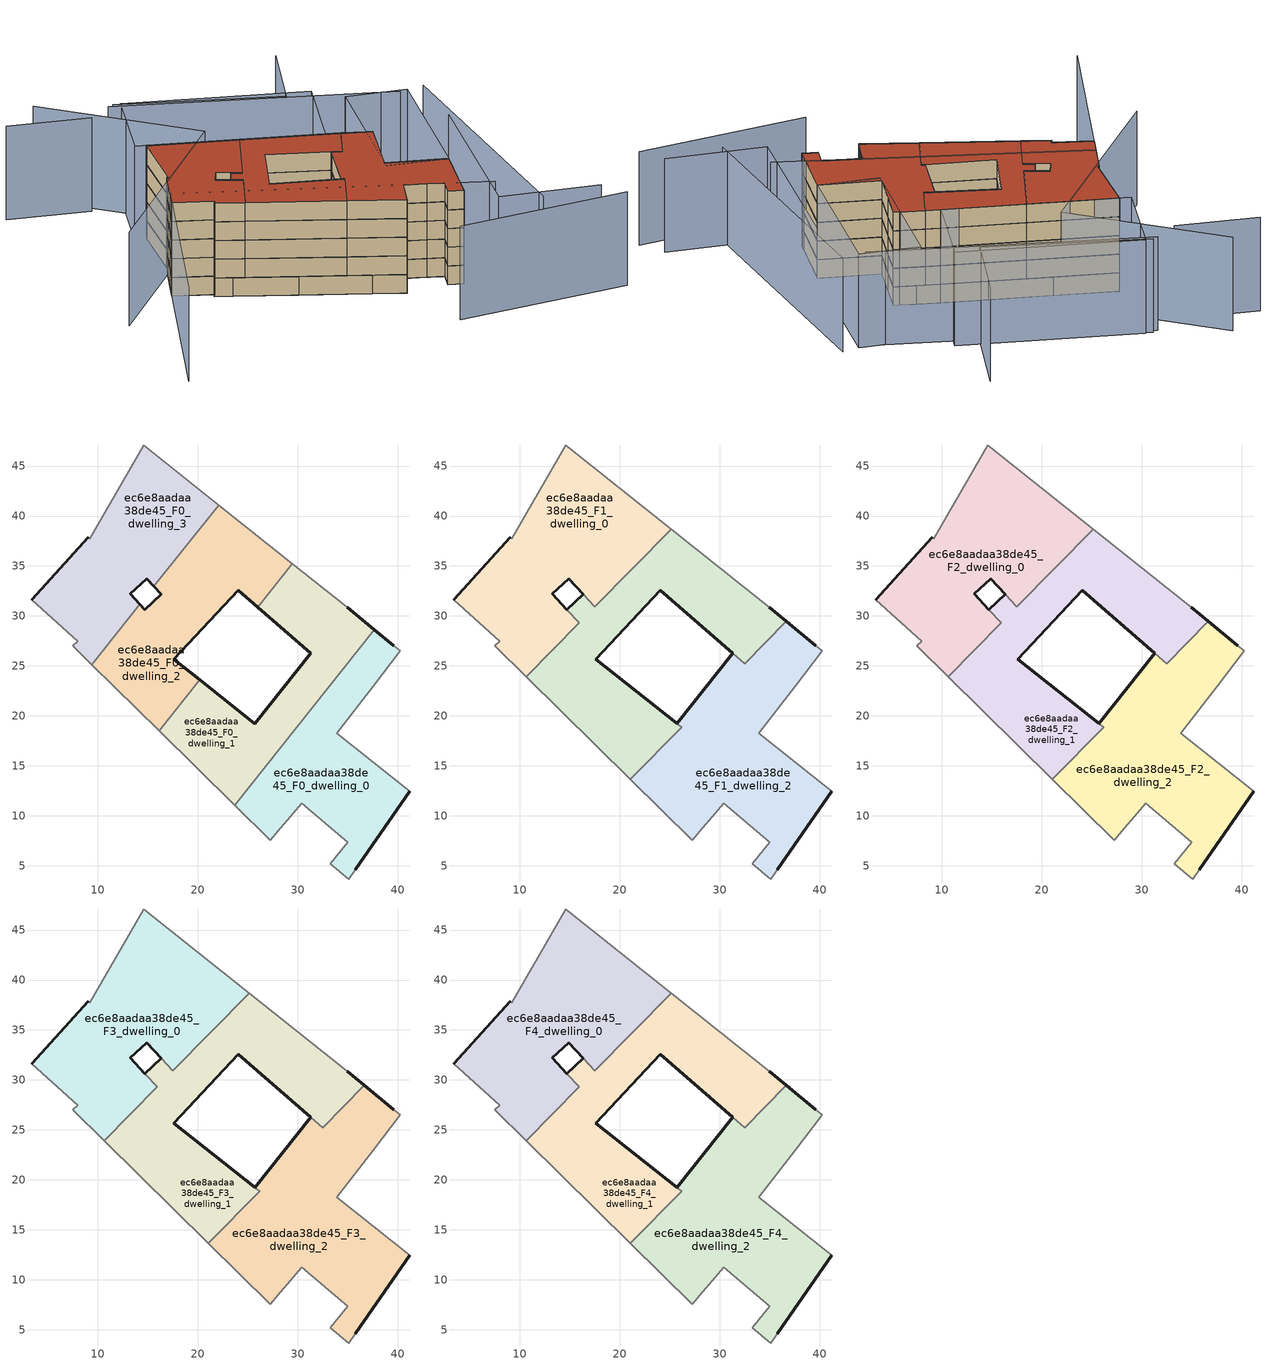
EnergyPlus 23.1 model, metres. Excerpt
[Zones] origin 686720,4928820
ec6e8aadaa38de45_F0_dwelling_0
 floor ground (EU_floor_Construction): 35.75,4.62 41.2,12.44 33.9,18.26 37.56,22.95 40.23,26.51 39.58,27.02 37.66,28.61 23.68,11.08 27.24,7.57 28.29,8.81 29.26,9.93 30.41,11.25 33.02,9 34.98,7.34 33.23,5.19 35.1,3.68 z0
 wall outside (EU_wall_Construction): 41.2,12.44 35.75,4.62 / 37.66,28.61 39.58,27.02 z0:3
 wall adiabatic (EU_wall_Construction): 35.75,4.62 35.1,3.68 33.23,5.19 34.98,7.34 33.02,9 30.41,11.25 29.26,9.93 28.29,8.81 27.24,7.57 23.68,11.08 / 39.58,27.02 40.23,26.51 37.56,22.95 33.9,18.26 41.2,12.44 z0:3
 wall to ec6e8aadaa38de45_F0_dwelling_1 (EU_wall_Construction): 23.68,11.08 37.66,28.61 z0:3
ec6e8aadaa38de45_F0_dwelling_1
 floor ground (EU_floor_Construction): 23.68,11.08 37.66,28.61 34.95,30.86 29.46,35.24 25.99,30.88 31.29,26.27 25.71,19.24 20.19,23.61 16.12,18.51 z0
 wall outside (EU_wall_Construction): 20.19,23.61 25.71,19.24 31.29,26.27 25.99,30.88 / 34.95,30.86 37.66,28.61 z0:3
 wall adiabatic (EU_wall_Construction): 23.68,11.08 16.12,18.51 / 29.46,35.24 34.95,30.86 z0:3
 wall to ec6e8aadaa38de45_F0_dwelling_2 (EU_wall_Construction): 16.12,18.51 20.19,23.61 / 25.99,30.88 29.46,35.24 z0:3
 ceiling adiabatic (EU_roof_Construction): 36.64,29.46 32.47,25.24 25.99,30.88 32.48,25.24 z3
ec6e8aadaa38de45_F0_dwelling_2
 floor ground (EU_floor_Construction): 20.19,23.61 17.59,25.67 24.03,32.59 25.99,30.88 29.46,35.24 22.11,41.1 15.61,32.95 16.34,32.16 14.69,30.64 14.19,31.17 9.38,25.14 16.12,18.51 z0
 wall outside (EU_wall_Construction): 14.19,31.17 14.69,30.64 16.34,32.16 15.61,32.95 / 25.99,30.88 24.03,32.59 17.59,25.67 20.19,23.61 z0:3
 wall adiabatic (EU_wall_Construction): 16.12,18.51 9.38,25.14 / 22.11,41.1 29.46,35.24 z0:3
 wall to ec6e8aadaa38de45_F0_dwelling_3 (EU_wall_Construction): 9.38,25.14 14.19,31.17 / 15.61,32.95 22.11,41.1 z0:3
ec6e8aadaa38de45_F0_dwelling_3
 floor ground (EU_floor_Construction): 14.19,31.17 13.21,32.23 14.87,33.75 15.61,32.95 22.11,41.1 14.57,47.11 9.19,37.74 9.01,37.88 3.38,31.61 7.97,27.48 7.46,27.03 9.38,25.14 z0
 wall outside (EU_wall_Construction): 15.61,32.95 14.87,33.75 13.21,32.23 14.19,31.17 / 3.38,31.61 9.01,37.88 z0:3
 wall adiabatic (EU_wall_Construction): 9.38,25.14 7.46,27.03 7.97,27.48 3.38,31.61 / 9.01,37.88 9.19,37.74 14.57,47.11 22.11,41.1 z0:3
ec6e8aadaa38de45_F1_dwelling_0
 floor to ec6e8aadaa38de45_F0_dwelling_3 (EU_floor_Construction): 14.19,31.17 13.21,32.23 14.87,33.75 15.61,32.95 22.11,41.1 14.57,47.11 9.19,37.74 9.01,37.88 3.38,31.61 7.97,27.48 7.46,27.03 9.38,25.14 z3
 floor to ec6e8aadaa38de45_F0_dwelling_2 (EU_floor_Construction): 17.5,30.91 25.15,38.67 22.11,41.1 15.61,32.95 z3; 10.62,23.92 15.93,29.31 14.19,31.17 9.38,25.14 z3
 wall outside (EU_wall_Construction): 3.38,31.61 9.01,37.88 / 16.34,32.16 14.87,33.75 13.21,32.23 14.69,30.64 z3:6
 wall to ec6e8aadaa38de45_F1_dwelling_1 (EU_wall_Construction): 25.15,38.67 17.5,30.91 16.34,32.16 / 14.69,30.64 15.93,29.31 10.62,23.92 z3:6
 wall adiabatic (EU_wall_Construction): 10.62,23.92 7.46,27.03 7.97,27.48 3.38,31.61 / 9.01,37.88 9.19,37.74 14.57,47.11 25.15,38.67 z3:6
ec6e8aadaa38de45_F1_dwelling_1
 floor to ec6e8aadaa38de45_F0_dwelling_2 (EU_floor_Construction): 20.19,23.61 17.59,25.67 24.03,32.59 25.99,30.88 29.46,35.24 25.15,38.67 17.5,30.91 16.34,32.16 14.69,30.64 15.93,29.31 10.62,23.92 16.12,18.51 z3
 floor to ec6e8aadaa38de45_F0_dwelling_1 (EU_floor_Construction): 21.06,13.65 26.19,18.85 25.74,19.21 20.19,23.61 16.12,18.51 z3; 32.48,25.24 36.64,29.46 34.95,30.86 29.46,35.24 25.99,30.88 z3
 wall outside (EU_wall_Construction): 14.69,30.64 16.34,32.16 / 34.95,30.86 36.64,29.46 / 31.29,26.27 24.03,32.59 17.59,25.67 25.71,19.24 z3:6; 32.47,25.24,6 32.48,25.24,3 32.47,25.24,3
 wall adiabatic (EU_wall_Construction): 21.06,13.65 10.62,23.92 / 25.15,38.67 34.95,30.86 z3:6
 wall to ec6e8aadaa38de45_F1_dwelling_2 (EU_wall_Construction): 25.71,19.24 26.19,18.85 21.06,13.65 / 36.64,29.46 32.48,25.24 / 32.47,25.24 31.29,26.27 z3:6
ec6e8aadaa38de45_F1_dwelling_2
 floor to ec6e8aadaa38de45_F0_dwelling_0 (EU_floor_Construction): 35.75,4.62 41.2,12.44 33.9,18.26 37.56,22.95 40.23,26.51 39.58,27.02 37.66,28.61 23.68,11.08 27.24,7.57 28.29,8.81 29.26,9.93 30.41,11.25 33.02,9 34.98,7.34 33.23,5.19 35.1,3.68 z3
 floor to ec6e8aadaa38de45_F0_dwelling_1 (EU_floor_Construction): 26.19,18.86 21.06,13.65 23.68,11.08 37.66,28.61 36.64,29.46 32.47,25.24 31.29,26.27 25.71,19.24 z3
 wall outside (EU_wall_Construction): 41.2,12.44 35.75,4.62 / 25.71,19.24 31.29,26.27 / 36.64,29.46 39.58,27.02 z3:6; 26.19,18.85,6 26.19,18.85,3 26.19,18.86,3; 32.47,25.24,6 32.48,25.24,3 32.48,25.24,6
 wall adiabatic (EU_wall_Construction): 35.75,4.62 35.1,3.68 33.23,5.19 34.98,7.34 33.02,9 30.41,11.25 29.26,9.93 28.29,8.81 27.24,7.57 21.06,13.65 / 39.58,27.02 40.23,26.51 37.56,22.95 33.9,18.26 41.2,12.44 z3:6
ec6e8aadaa38de45_F2_dwelling_0
 floor to ec6e8aadaa38de45_F1_dwelling_0 (EU_floor_Construction): 17.5,30.91 25.15,38.67 14.57,47.11 9.19,37.74 9.01,37.88 3.38,31.61 7.97,27.48 7.46,27.03 10.62,23.92 15.93,29.31 13.21,32.23 14.87,33.75 z6
 wall outside (EU_wall_Construction): 3.38,31.61 9.01,37.88 / 16.34,32.16 14.87,33.75 13.21,32.23 14.69,30.64 z6:9
 wall to ec6e8aadaa38de45_F2_dwelling_1 (EU_wall_Construction): 25.15,38.67 17.5,30.91 16.34,32.16 / 14.69,30.64 15.93,29.31 10.62,23.92 z6:9
 wall adiabatic (EU_wall_Construction): 10.62,23.92 7.46,27.03 7.97,27.48 3.38,31.61 / 9.01,37.88 9.19,37.74 14.57,47.11 25.15,38.67 z6:9
ec6e8aadaa38de45_F2_dwelling_1
 floor to ec6e8aadaa38de45_F1_dwelling_1 (EU_floor_Construction): 26.19,18.85 25.71,19.24 17.59,25.67 24.03,32.59 32.48,25.24 36.64,29.46 34.95,30.86 25.15,38.67 17.5,30.91 16.34,32.16 14.69,30.64 15.93,29.31 10.62,23.92 21.06,13.65 z6
 wall outside (EU_wall_Construction): 14.69,30.64 16.34,32.16 / 34.95,30.86 36.64,29.46 / 31.29,26.27 24.03,32.59 17.59,25.67 25.71,19.24 z6:9; 32.47,25.24,9 32.48,25.24,6 32.47,25.24,6
 wall adiabatic (EU_wall_Construction): 21.06,13.65 10.62,23.92 / 25.15,38.67 34.95,30.86 z6:9
 wall to ec6e8aadaa38de45_F2_dwelling_2 (EU_wall_Construction): 25.71,19.24 26.19,18.85 21.06,13.65 / 36.64,29.46 32.48,25.24 / 32.47,25.24 31.29,26.27 z6:9
ec6e8aadaa38de45_F2_dwelling_2
 floor to ec6e8aadaa38de45_F1_dwelling_2 (EU_floor_Construction): 35.75,4.62 41.2,12.44 33.9,18.26 37.56,22.95 40.23,26.51 39.58,27.02 36.64,29.46 32.47,25.24 31.29,26.27 25.71,19.24 26.19,18.86 21.06,13.65 27.24,7.57 28.29,8.81 29.26,9.93 30.41,11.25 33.02,9 34.98,7.34 33.23,5.19 35.1,3.68 z6
 wall outside (EU_wall_Construction): 41.2,12.44 35.75,4.62 / 25.71,19.24 31.29,26.27 / 36.64,29.46 39.58,27.02 z6:9; 26.19,18.85,9 26.19,18.85,6 26.19,18.86,6; 32.47,25.24,9 32.48,25.24,6 32.48,25.24,9
 wall adiabatic (EU_wall_Construction): 35.75,4.62 35.1,3.68 33.23,5.19 34.98,7.34 33.02,9 30.41,11.25 29.26,9.93 28.29,8.81 27.24,7.57 21.06,13.65 / 39.58,27.02 40.23,26.51 37.56,22.95 33.9,18.26 41.2,12.44 z6:9
ec6e8aadaa38de45_F3_dwelling_0
 floor to ec6e8aadaa38de45_F2_dwelling_0 (EU_floor_Construction): 17.5,30.91 25.15,38.67 14.57,47.11 9.19,37.74 9.01,37.88 3.38,31.61 7.97,27.48 7.46,27.03 10.62,23.92 15.93,29.31 13.21,32.23 14.87,33.75 z9
 wall outside (EU_wall_Construction): 3.38,31.61 9.01,37.88 / 16.34,32.16 14.87,33.75 13.21,32.23 14.69,30.64 z9:12
 wall to ec6e8aadaa38de45_F3_dwelling_1 (EU_wall_Construction): 25.15,38.67 17.5,30.91 16.34,32.16 / 14.69,30.64 15.93,29.31 10.62,23.92 z9:12
 wall adiabatic (EU_wall_Construction): 10.62,23.92 7.46,27.03 7.97,27.48 3.38,31.61 / 9.01,37.88 9.19,37.74 14.57,47.11 25.15,38.67 z9:12
ec6e8aadaa38de45_F3_dwelling_1
 floor to ec6e8aadaa38de45_F2_dwelling_1 (EU_floor_Construction): 26.19,18.85 25.71,19.24 17.59,25.67 24.03,32.59 32.48,25.24 36.64,29.46 34.95,30.86 25.15,38.67 17.5,30.91 16.34,32.16 14.69,30.64 15.93,29.31 10.62,23.92 21.06,13.65 z9
 wall outside (EU_wall_Construction): 14.69,30.64 16.34,32.16 / 34.95,30.86 36.64,29.46 / 31.29,26.27 24.03,32.59 17.59,25.67 25.71,19.24 z9:12; 32.47,25.24,12 32.48,25.24,9 32.47,25.24,9
 wall adiabatic (EU_wall_Construction): 21.06,13.65 10.62,23.92 / 25.15,38.67 34.95,30.86 z9:12
 wall to ec6e8aadaa38de45_F3_dwelling_2 (EU_wall_Construction): 25.71,19.24 26.19,18.85 21.06,13.65 / 36.64,29.46 32.48,25.24 / 32.47,25.24 31.29,26.27 z9:12
ec6e8aadaa38de45_F3_dwelling_2
 floor to ec6e8aadaa38de45_F2_dwelling_2 (EU_floor_Construction): 35.75,4.62 41.2,12.44 33.9,18.26 37.56,22.95 40.23,26.51 39.58,27.02 36.64,29.46 32.47,25.24 31.29,26.27 25.71,19.24 26.19,18.86 21.06,13.65 27.24,7.57 28.29,8.81 29.26,9.93 30.41,11.25 33.02,9 34.98,7.34 33.23,5.19 35.1,3.68 z9
 wall outside (EU_wall_Construction): 41.2,12.44 35.75,4.62 / 25.71,19.24 31.29,26.27 / 36.64,29.46 39.58,27.02 z9:12; 26.19,18.85,12 26.19,18.85,9 26.19,18.86,9; 32.47,25.24,12 32.48,25.24,9 32.48,25.24,12
 wall adiabatic (EU_wall_Construction): 35.75,4.62 35.1,3.68 33.23,5.19 34.98,7.34 33.02,9 30.41,11.25 29.26,9.93 28.29,8.81 27.24,7.57 21.06,13.65 / 39.58,27.02 40.23,26.51 37.56,22.95 33.9,18.26 41.2,12.44 z9:12
ec6e8aadaa38de45_F4_dwelling_0
 floor to ec6e8aadaa38de45_F3_dwelling_0 (EU_floor_Construction): 17.5,30.91 25.15,38.67 14.57,47.11 9.19,37.74 9.01,37.88 3.38,31.61 7.97,27.48 7.46,27.03 10.62,23.92 15.93,29.31 13.21,32.23 14.87,33.75 z12
 wall outside (EU_wall_Construction): 3.38,31.61 9.01,37.88 / 16.34,32.16 14.87,33.75 13.21,32.23 14.69,30.64 z12:15
 wall to ec6e8aadaa38de45_F4_dwelling_1 (EU_wall_Construction): 25.15,38.67 17.5,30.91 16.34,32.16 / 14.69,30.64 15.93,29.31 10.62,23.92 z12:15
 wall adiabatic (EU_wall_Construction): 10.62,23.92 7.46,27.03 7.97,27.48 3.38,31.61 / 9.01,37.88 9.19,37.74 14.57,47.11 25.15,38.67 z12:15
 roof outside (EU_roof_Construction): 25.15,38.67 17.5,30.91 14.87,33.75 13.21,32.23 15.93,29.31 10.62,23.92 7.46,27.03 7.97,27.48 3.38,31.61 9.01,37.88 9.19,37.74 14.57,47.11 z15
ec6e8aadaa38de45_F4_dwelling_1
 floor to ec6e8aadaa38de45_F3_dwelling_1 (EU_floor_Construction): 26.19,18.85 25.71,19.24 17.59,25.67 24.03,32.59 32.48,25.24 36.64,29.46 34.95,30.86 25.15,38.67 17.5,30.91 16.34,32.16 14.69,30.64 15.93,29.31 10.62,23.92 21.06,13.65 z12
 wall outside (EU_wall_Construction): 14.69,30.64 16.34,32.16 / 34.95,30.86 36.64,29.46 / 31.29,26.27 24.03,32.59 17.59,25.67 25.71,19.24 z12:15; 32.47,25.24,15 32.48,25.24,12 32.47,25.24,12
 wall adiabatic (EU_wall_Construction): 21.06,13.65 10.62,23.92 / 25.15,38.67 34.95,30.86 z12:15
 wall to ec6e8aadaa38de45_F4_dwelling_2 (EU_wall_Construction): 25.71,19.24 26.19,18.85 21.06,13.65 / 36.64,29.46 32.48,25.24 / 32.47,25.24 31.29,26.27 z12:15
 roof outside (EU_roof_Construction): 34.95,30.86 36.64,29.46 32.47,25.24 24.03,32.59 17.59,25.67 25.71,19.24 26.19,18.85 21.06,13.65 10.62,23.92 15.93,29.31 14.69,30.64 16.34,32.16 17.5,30.91 25.15,38.67 z15
ec6e8aadaa38de45_F4_dwelling_2
 floor to ec6e8aadaa38de45_F3_dwelling_2 (EU_floor_Construction): 35.75,4.62 41.2,12.44 33.9,18.26 37.56,22.95 40.23,26.51 39.58,27.02 36.64,29.46 32.47,25.24 31.29,26.27 25.71,19.24 26.19,18.86 21.06,13.65 27.24,7.57 28.29,8.81 29.26,9.93 30.41,11.25 33.02,9 34.98,7.34 33.23,5.19 35.1,3.68 z12
 wall outside (EU_wall_Construction): 41.2,12.44 35.75,4.62 / 25.71,19.24 31.29,26.27 / 36.64,29.46 39.58,27.02 z12:15; 26.19,18.85,15 26.19,18.85,12 26.19,18.86,12; 32.47,25.24,15 32.48,25.24,12 32.48,25.24,15
 wall adiabatic (EU_wall_Construction): 35.75,4.62 35.1,3.68 33.23,5.19 34.98,7.34 33.02,9 30.41,11.25 29.26,9.93 28.29,8.81 27.24,7.57 21.06,13.65 / 39.58,27.02 40.23,26.51 37.56,22.95 33.9,18.26 41.2,12.44 z12:15
 roof outside (EU_roof_Construction): 39.58,27.02 40.23,26.51 37.56,22.95 33.9,18.26 41.2,12.44 35.75,4.62 35.1,3.68 33.23,5.19 34.98,7.34 33.02,9 30.41,11.25 29.26,9.93 28.29,8.81 27.24,7.57 21.06,13.65 26.19,18.86 25.71,19.24 31.29,26.27 32.47,25.24 36.64,29.46 z15
shading: 26.11,-3.96 50.82,-13.76 / 49.9,-9.5 36.97,-1.46 / 36.97,-1.46 51.68,22.18 / 41.52,-5.92 56.17,31.44 / -15.2,10.94 5.42,33.89 / 5.42,33.89 40.39,2.47 / 12.76,67.75 23.72,44.17 / 23.72,44.17 -7.84,29.5 / 52.43,32.44 20.06,59.72 / 15.75,59.03 5.28,66.1 / 48.68,53.46 40.07,43.42 / 40.07,43.42 20.98,59.78 / 53.62,32.16 41.2,12.44 / 41.2,12.44 33.35,17.38 / 33.35,17.38 45.77,37.1 / 45.77,37.1 53.62,32.16 / 34.95,30.86 13.22,48.19 / 13.22,48.19 21.94,59.13 / 21.94,59.13 43.67,41.8 / 43.67,41.8 34.95,30.86 z0:15
[Building]
EU S2 Campaign: North Axis=0; Terrain=City; Solar Distribution=FullExterior
[Site:Location]
Bologna: Latitude=44.5; Longitude=11.25; Time Zone=1; Elevation=37
[SizingPeriod:WeatherFileDays]
AnnualSizingPeriod: Begin Month=1; Begin Day of Month=1; End Month=12; End Day of Month=31; Day of Week for Start Day=Monday; Use Weather File Daylight Saving Period=No; Use Weather File Rain and Snow Indicators=No
[MATERIAL]
EU_InternalMass_Material: Roughness=MediumRough; Thickness=0.1; Conductivity=1; Density=1800; Specific Heat=900; Thermal Absorptance=0.9; Solar Absorptance=0.7; Visible Absorptance=0.7
[MATERIAL:NOMASS] Roughness=MediumRough; Thermal Absorptance=0.9; Solar Absorptance=0.7; Visible Absorptance=0.7
Name | Thermal Resistance
EU_wall_NoMass | 0.905828
EU_roof_NoMass | 0.37593
EU_floor_NoMass | 0.67114
[CONSTRUCTION]
EU_wall_Construction: EU_wall_NoMass
EU_roof_Construction: EU_roof_NoMass
EU_floor_Construction: EU_floor_NoMass
EU_InternalMass_Construction: EU_InternalMass_Material
[ZONE] Type=1; Multiplier=1; Ceiling Height=autocalculate; Floor Area=autocalculate; Part of Total Floor Area=Yes
Name | Volume
ec6e8aadaa38de45_F0_dwelling_0; ec6e8aadaa38de45_F0_dwelling_3 | 500.722
ec6e8aadaa38de45_F1_dwelling_0; ec6e8aadaa38de45_F2_dwelling_0; ec6e8aadaa38de45_F3_dwelling_0; ec6e8aadaa38de45_F4_dwelling_0 | 655.821
ec6e8aadaa38de45_F0_dwelling_1 | 500.73
ec6e8aadaa38de45_F1_dwelling_1; ec6e8aadaa38de45_F2_dwelling_1; ec6e8aadaa38de45_F3_dwelling_1; ec6e8aadaa38de45_F4_dwelling_1 | 650.082
ec6e8aadaa38de45_F0_dwelling_2 | 500.736
ec6e8aadaa38de45_F1_dwelling_2; ec6e8aadaa38de45_F2_dwelling_2; ec6e8aadaa38de45_F3_dwelling_2; ec6e8aadaa38de45_F4_dwelling_2 | 696.919
[INTERNALMASS] Construction=EU_InternalMass_Construction
Name | Zone or ZoneList | Surface Area
ec6e8aadaa38de45_F0_dwelling_0_EU_InternalMass | ec6e8aadaa38de45_F0_dwelling_0 | 166.907
ec6e8aadaa38de45_F0_dwelling_1_EU_InternalMass | ec6e8aadaa38de45_F0_dwelling_1 | 166.911
ec6e8aadaa38de45_F0_dwelling_2_EU_InternalMass | ec6e8aadaa38de45_F0_dwelling_2 | 166.912
ec6e8aadaa38de45_F0_dwelling_3_EU_InternalMass | ec6e8aadaa38de45_F0_dwelling_3 | 166.907
ec6e8aadaa38de45_F1_dwelling_0_EU_InternalMass | ec6e8aadaa38de45_F1_dwelling_0 | 218.612
ec6e8aadaa38de45_F1_dwelling_1_EU_InternalMass | ec6e8aadaa38de45_F1_dwelling_1 | 216.724
ec6e8aadaa38de45_F1_dwelling_2_EU_InternalMass | ec6e8aadaa38de45_F1_dwelling_2 | 232.306
ec6e8aadaa38de45_F2_dwelling_0_EU_InternalMass | ec6e8aadaa38de45_F2_dwelling_0 | 218.612
ec6e8aadaa38de45_F2_dwelling_1_EU_InternalMass | ec6e8aadaa38de45_F2_dwelling_1 | 216.724
ec6e8aadaa38de45_F2_dwelling_2_EU_InternalMass | ec6e8aadaa38de45_F2_dwelling_2 | 232.306
ec6e8aadaa38de45_F3_dwelling_0_EU_InternalMass | ec6e8aadaa38de45_F3_dwelling_0 | 218.612
ec6e8aadaa38de45_F3_dwelling_1_EU_InternalMass | ec6e8aadaa38de45_F3_dwelling_1 | 216.724
ec6e8aadaa38de45_F3_dwelling_2_EU_InternalMass | ec6e8aadaa38de45_F3_dwelling_2 | 232.306
ec6e8aadaa38de45_F4_dwelling_0_EU_InternalMass | ec6e8aadaa38de45_F4_dwelling_0 | 218.612
ec6e8aadaa38de45_F4_dwelling_1_EU_InternalMass | ec6e8aadaa38de45_F4_dwelling_1 | 216.724
ec6e8aadaa38de45_F4_dwelling_2_EU_InternalMass | ec6e8aadaa38de45_F4_dwelling_2 | 232.306
[OTHEREQUIPMENT] Fuel Type=Electricity; Design Level Calculation Method=Watts/Area; Power per Zone Floor Area=1; Fraction Latent=0; Fraction Radiant=0; Fraction Lost=0; Carbon Dioxide Generation Rate=0; EndUse Subcategory=EU_Step8_InternalGains
Name | Zone or ZoneList or Space or SpaceList | Schedule
EU_Step8_InternalGain_ec6e8aadaa38de45_F0_dwelling_0_f000 | ec6e8aadaa38de45_F0_dwelling_0 | EU_Step8_GainSchedule_ec6e8aadaa38de45_F0_dwelling_0_f000
EU_Step8_InternalGain_ec6e8aadaa38de45_F0_dwelling_1_f000 | ec6e8aadaa38de45_F0_dwelling_1 | EU_Step8_GainSchedule_ec6e8aadaa38de45_F0_dwelling_1_f000
EU_Step8_InternalGain_ec6e8aadaa38de45_F0_dwelling_2_f000 | ec6e8aadaa38de45_F0_dwelling_2 | EU_Step8_GainSchedule_ec6e8aadaa38de45_F0_dwelling_2_f000
EU_Step8_InternalGain_ec6e8aadaa38de45_F0_dwelling_3_f000 | ec6e8aadaa38de45_F0_dwelling_3 | EU_Step8_GainSchedule_ec6e8aadaa38de45_F0_dwelling_3_f000
EU_Step8_InternalGain_ec6e8aadaa38de45_F1_dwelling_0_f000 | ec6e8aadaa38de45_F1_dwelling_0 | EU_Step8_GainSchedule_ec6e8aadaa38de45_F1_dwelling_0_f000
EU_Step8_InternalGain_ec6e8aadaa38de45_F1_dwelling_1_f000 | ec6e8aadaa38de45_F1_dwelling_1 | EU_Step8_GainSchedule_ec6e8aadaa38de45_F1_dwelling_1_f000
EU_Step8_InternalGain_ec6e8aadaa38de45_F1_dwelling_2_f000 | ec6e8aadaa38de45_F1_dwelling_2 | EU_Step8_GainSchedule_ec6e8aadaa38de45_F1_dwelling_2_f000
EU_Step8_InternalGain_ec6e8aadaa38de45_F2_dwelling_0_f000 | ec6e8aadaa38de45_F2_dwelling_0 | EU_Step8_GainSchedule_ec6e8aadaa38de45_F2_dwelling_0_f000
EU_Step8_InternalGain_ec6e8aadaa38de45_F2_dwelling_1_f000 | ec6e8aadaa38de45_F2_dwelling_1 | EU_Step8_GainSchedule_ec6e8aadaa38de45_F2_dwelling_1_f000
EU_Step8_InternalGain_ec6e8aadaa38de45_F2_dwelling_2_f000 | ec6e8aadaa38de45_F2_dwelling_2 | EU_Step8_GainSchedule_ec6e8aadaa38de45_F2_dwelling_2_f000
EU_Step8_InternalGain_ec6e8aadaa38de45_F3_dwelling_0_f000 | ec6e8aadaa38de45_F3_dwelling_0 | EU_Step8_GainSchedule_ec6e8aadaa38de45_F3_dwelling_0_f000
EU_Step8_InternalGain_ec6e8aadaa38de45_F3_dwelling_1_f000 | ec6e8aadaa38de45_F3_dwelling_1 | EU_Step8_GainSchedule_ec6e8aadaa38de45_F3_dwelling_1_f000
EU_Step8_InternalGain_ec6e8aadaa38de45_F3_dwelling_2_f000 | ec6e8aadaa38de45_F3_dwelling_2 | EU_Step8_GainSchedule_ec6e8aadaa38de45_F3_dwelling_2_f000
EU_Step8_InternalGain_ec6e8aadaa38de45_F4_dwelling_0_f000 | ec6e8aadaa38de45_F4_dwelling_0 | EU_Step8_GainSchedule_ec6e8aadaa38de45_F4_dwelling_0_f000
EU_Step8_InternalGain_ec6e8aadaa38de45_F4_dwelling_1_f000 | ec6e8aadaa38de45_F4_dwelling_1 | EU_Step8_GainSchedule_ec6e8aadaa38de45_F4_dwelling_1_f000
EU_Step8_InternalGain_ec6e8aadaa38de45_F4_dwelling_2_f000 | ec6e8aadaa38de45_F4_dwelling_2 | EU_Step8_GainSchedule_ec6e8aadaa38de45_F4_dwelling_2_f000
[ZONEVENTILATION:DESIGNFLOWRATE] Schedule=EU_AlwaysOn; Design Flow Rate Calculation Method=AirChanges/Hour; Air Changes per Hour=0.73129; Ventilation Type=Natural; Fan Pressure Rise=0; Fan Total Efficiency=1; Constant Term Coefficient=1; Temperature Term Coefficient=0; Velocity Term Coefficient=0; Velocity Squared Term Coefficient=0; Minimum Indoor Temperature=-100; Maximum Indoor Temperature=100; Delta Temperature=-100; Minimum Outdoor Temperature=-100; Maximum Outdoor Temperature=100; Maximum Wind Speed=40
Name | Zone or ZoneList or Space or SpaceList
EU_ConstantAir_ec6e8aadaa38de45_F0_dwelling_0 | ec6e8aadaa38de45_F0_dwelling_0
EU_ConstantAir_ec6e8aadaa38de45_F0_dwelling_1 | ec6e8aadaa38de45_F0_dwelling_1
EU_ConstantAir_ec6e8aadaa38de45_F0_dwelling_2 | ec6e8aadaa38de45_F0_dwelling_2
EU_ConstantAir_ec6e8aadaa38de45_F0_dwelling_3 | ec6e8aadaa38de45_F0_dwelling_3
EU_ConstantAir_ec6e8aadaa38de45_F1_dwelling_0 | ec6e8aadaa38de45_F1_dwelling_0
EU_ConstantAir_ec6e8aadaa38de45_F1_dwelling_1 | ec6e8aadaa38de45_F1_dwelling_1
EU_ConstantAir_ec6e8aadaa38de45_F1_dwelling_2 | ec6e8aadaa38de45_F1_dwelling_2
EU_ConstantAir_ec6e8aadaa38de45_F2_dwelling_0 | ec6e8aadaa38de45_F2_dwelling_0
EU_ConstantAir_ec6e8aadaa38de45_F2_dwelling_1 | ec6e8aadaa38de45_F2_dwelling_1
EU_ConstantAir_ec6e8aadaa38de45_F2_dwelling_2 | ec6e8aadaa38de45_F2_dwelling_2
EU_ConstantAir_ec6e8aadaa38de45_F3_dwelling_0 | ec6e8aadaa38de45_F3_dwelling_0
EU_ConstantAir_ec6e8aadaa38de45_F3_dwelling_1 | ec6e8aadaa38de45_F3_dwelling_1
EU_ConstantAir_ec6e8aadaa38de45_F3_dwelling_2 | ec6e8aadaa38de45_F3_dwelling_2
EU_ConstantAir_ec6e8aadaa38de45_F4_dwelling_0 | ec6e8aadaa38de45_F4_dwelling_0
EU_ConstantAir_ec6e8aadaa38de45_F4_dwelling_1 | ec6e8aadaa38de45_F4_dwelling_1
EU_ConstantAir_ec6e8aadaa38de45_F4_dwelling_2 | ec6e8aadaa38de45_F4_dwelling_2
[HVACTEMPLATE:THERMOSTAT] Constant Heating Setpoint=20; Constant Cooling Setpoint=50
EU_HeatOnly_ec6e8aadaa38de45_F0_dwelling_0; EU_HeatOnly_ec6e8aadaa38de45_F0_dwelling_1; EU_HeatOnly_ec6e8aadaa38de45_F0_dwelling_2; EU_HeatOnly_ec6e8aadaa38de45_F0_dwelling_3; EU_HeatOnly_ec6e8aadaa38de45_F1_dwelling_0; EU_HeatOnly_ec6e8aadaa38de45_F1_dwelling_1; EU_HeatOnly_ec6e8aadaa38de45_F1_dwelling_2; EU_HeatOnly_ec6e8aadaa38de45_F2_dwelling_0; EU_HeatOnly_ec6e8aadaa38de45_F2_dwelling_1; EU_HeatOnly_ec6e8aadaa38de45_F2_dwelling_2; EU_HeatOnly_ec6e8aadaa38de45_F3_dwelling_0; EU_HeatOnly_ec6e8aadaa38de45_F3_dwelling_1; EU_HeatOnly_ec6e8aadaa38de45_F3_dwelling_2; EU_HeatOnly_ec6e8aadaa38de45_F4_dwelling_0; EU_HeatOnly_ec6e8aadaa38de45_F4_dwelling_1; EU_HeatOnly_ec6e8aadaa38de45_F4_dwelling_2
[HVACTEMPLATE:ZONE:IDEALLOADSAIRSYSTEM] System Availability Schedule=EU_AlwaysOn; Maximum Heating Supply Air Temperature=50; Minimum Cooling Supply Air Temperature=13; Maximum Heating Supply Air Humidity Ratio=0.0156; Minimum Cooling Supply Air Humidity Ratio=0.0077; Heating Limit=NoLimit; Cooling Limit=NoLimit; Heating Availability Schedule=EU_AlwaysOn; Cooling Availability Schedule=EU_CoolingOff; Dehumidification Control Type=ConstantSensibleHeatRatio; Cooling Sensible Heat Ratio=0.7; Dehumidification Setpoint=60; Humidification Control Type=None; Humidification Setpoint=30; Outdoor Air Method=None; Outdoor Air Flow Rate per Person=0.00944; Outdoor Air Flow Rate per Zone Floor Area=0; Outdoor Air Flow Rate per Zone=0; Demand Controlled Ventilation Type=None; Outdoor Air Economizer Type=NoEconomizer; Heat Recovery Type=None; Sensible Heat Recovery Effectiveness=0.7; Latent Heat Recovery Effectiveness=0.65
Name | Template Thermostat
ec6e8aadaa38de45_F0_dwelling_0 | EU_HeatOnly_ec6e8aadaa38de45_F0_dwelling_0
ec6e8aadaa38de45_F0_dwelling_1 | EU_HeatOnly_ec6e8aadaa38de45_F0_dwelling_1
ec6e8aadaa38de45_F0_dwelling_2 | EU_HeatOnly_ec6e8aadaa38de45_F0_dwelling_2
ec6e8aadaa38de45_F0_dwelling_3 | EU_HeatOnly_ec6e8aadaa38de45_F0_dwelling_3
ec6e8aadaa38de45_F1_dwelling_0 | EU_HeatOnly_ec6e8aadaa38de45_F1_dwelling_0
ec6e8aadaa38de45_F1_dwelling_1 | EU_HeatOnly_ec6e8aadaa38de45_F1_dwelling_1
ec6e8aadaa38de45_F1_dwelling_2 | EU_HeatOnly_ec6e8aadaa38de45_F1_dwelling_2
ec6e8aadaa38de45_F2_dwelling_0 | EU_HeatOnly_ec6e8aadaa38de45_F2_dwelling_0
ec6e8aadaa38de45_F2_dwelling_1 | EU_HeatOnly_ec6e8aadaa38de45_F2_dwelling_1
ec6e8aadaa38de45_F2_dwelling_2 | EU_HeatOnly_ec6e8aadaa38de45_F2_dwelling_2
ec6e8aadaa38de45_F3_dwelling_0 | EU_HeatOnly_ec6e8aadaa38de45_F3_dwelling_0
ec6e8aadaa38de45_F3_dwelling_1 | EU_HeatOnly_ec6e8aadaa38de45_F3_dwelling_1
ec6e8aadaa38de45_F3_dwelling_2 | EU_HeatOnly_ec6e8aadaa38de45_F3_dwelling_2
ec6e8aadaa38de45_F4_dwelling_0 | EU_HeatOnly_ec6e8aadaa38de45_F4_dwelling_0
ec6e8aadaa38de45_F4_dwelling_1 | EU_HeatOnly_ec6e8aadaa38de45_F4_dwelling_1
ec6e8aadaa38de45_F4_dwelling_2 | EU_HeatOnly_ec6e8aadaa38de45_F4_dwelling_2
[SIZING:ZONE] Zone Cooling Design Supply Air Temperature Input Method=SupplyAirTemperature; Zone Cooling Design Supply Air Temperature=13; Zone Heating Design Supply Air Temperature Input Method=SupplyAirTemperature; Zone Heating Design Supply Air Temperature=50; Zone Cooling Design Supply Air Humidity Ratio=0.008; Zone Heating Design Supply Air Humidity Ratio=0.008; Cooling Design Air Flow Method=DesignDay; Cooling Design Air Flow Rate=0; Cooling Minimum Air Flow per Zone Floor Area=0.000762; Cooling Minimum Air Flow=0; Cooling Minimum Air Flow Fraction=0.2; Heating Design Air Flow Method=DesignDay; Heating Design Air Flow Rate=0; Heating Maximum Air Flow per Zone Floor Area=0.002032; Heating Maximum Air Flow=0.141576; Heating Maximum Air Flow Fraction=0.3; Account for Dedicated Outdoor Air System=No; Dedicated Outdoor Air System Control Strategy=NeutralSupplyAir; Dedicated Outdoor Air Low Setpoint Temperature for Design=autosize; Dedicated Outdoor Air High Setpoint Temperature for Design=autosize; Zone Load Sizing Method=Sensible Load Only No Latent Load; Zone Latent Cooling Design Supply Air Humidity Ratio Input Method=HumidityRatioDifference; Zone Cooling Design Supply Air Humidity Ratio Difference=0.005; Zone Latent Heating Design Supply Air Humidity Ratio Input Method=HumidityRatioDifference; Zone Humidification Design Supply Air Humidity Ratio Difference=0.005
ec6e8aadaa38de45_F0_dwelling_0; ec6e8aadaa38de45_F0_dwelling_1; ec6e8aadaa38de45_F0_dwelling_2; ec6e8aadaa38de45_F0_dwelling_3; ec6e8aadaa38de45_F1_dwelling_0; ec6e8aadaa38de45_F1_dwelling_1; ec6e8aadaa38de45_F1_dwelling_2; ec6e8aadaa38de45_F2_dwelling_0; ec6e8aadaa38de45_F2_dwelling_1; ec6e8aadaa38de45_F2_dwelling_2; ec6e8aadaa38de45_F3_dwelling_0; ec6e8aadaa38de45_F3_dwelling_1; ec6e8aadaa38de45_F3_dwelling_2; ec6e8aadaa38de45_F4_dwelling_0; ec6e8aadaa38de45_F4_dwelling_1; ec6e8aadaa38de45_F4_dwelling_2
[SCHEDULE:CONSTANT]
Name | Hourly Value
EU_AlwaysOn | 1
EU_CoolingOff | 0
[SCHEDULE:FILE] Column Number=1; Rows to Skip at Top=0; Number of Hours of Data=8760; Column Separator=Comma; Interpolate to Timestep=No; Minutes per Item=60; Adjust Schedule for Daylight Savings=Yes
Name | File
EU_Step8_GainSchedule_ec6e8aadaa38de45_F0_dwelling_0_f000 | ../../schedules/ec6e8aadaa38de45/ec6e8aadaa38de45_F0_dwelling_0_f000_gain.csv
EU_Step8_GainSchedule_ec6e8aadaa38de45_F0_dwelling_1_f000 | ../../schedules/ec6e8aadaa38de45/ec6e8aadaa38de45_F0_dwelling_1_f000_gain.csv
EU_Step8_GainSchedule_ec6e8aadaa38de45_F0_dwelling_2_f000 | ../../schedules/ec6e8aadaa38de45/ec6e8aadaa38de45_F0_dwelling_2_f000_gain.csv
EU_Step8_GainSchedule_ec6e8aadaa38de45_F0_dwelling_3_f000 | ../../schedules/ec6e8aadaa38de45/ec6e8aadaa38de45_F0_dwelling_3_f000_gain.csv
EU_Step8_GainSchedule_ec6e8aadaa38de45_F1_dwelling_0_f000 | ../../schedules/ec6e8aadaa38de45/ec6e8aadaa38de45_F1_dwelling_0_f000_gain.csv
EU_Step8_GainSchedule_ec6e8aadaa38de45_F1_dwelling_1_f000 | ../../schedules/ec6e8aadaa38de45/ec6e8aadaa38de45_F1_dwelling_1_f000_gain.csv
EU_Step8_GainSchedule_ec6e8aadaa38de45_F1_dwelling_2_f000 | ../../schedules/ec6e8aadaa38de45/ec6e8aadaa38de45_F1_dwelling_2_f000_gain.csv
EU_Step8_GainSchedule_ec6e8aadaa38de45_F2_dwelling_0_f000 | ../../schedules/ec6e8aadaa38de45/ec6e8aadaa38de45_F2_dwelling_0_f000_gain.csv
EU_Step8_GainSchedule_ec6e8aadaa38de45_F2_dwelling_1_f000 | ../../schedules/ec6e8aadaa38de45/ec6e8aadaa38de45_F2_dwelling_1_f000_gain.csv
EU_Step8_GainSchedule_ec6e8aadaa38de45_F2_dwelling_2_f000 | ../../schedules/ec6e8aadaa38de45/ec6e8aadaa38de45_F2_dwelling_2_f000_gain.csv
EU_Step8_GainSchedule_ec6e8aadaa38de45_F3_dwelling_0_f000 | ../../schedules/ec6e8aadaa38de45/ec6e8aadaa38de45_F3_dwelling_0_f000_gain.csv
EU_Step8_GainSchedule_ec6e8aadaa38de45_F3_dwelling_1_f000 | ../../schedules/ec6e8aadaa38de45/ec6e8aadaa38de45_F3_dwelling_1_f000_gain.csv
EU_Step8_GainSchedule_ec6e8aadaa38de45_F3_dwelling_2_f000 | ../../schedules/ec6e8aadaa38de45/ec6e8aadaa38de45_F3_dwelling_2_f000_gain.csv
EU_Step8_GainSchedule_ec6e8aadaa38de45_F4_dwelling_0_f000 | ../../schedules/ec6e8aadaa38de45/ec6e8aadaa38de45_F4_dwelling_0_f000_gain.csv
EU_Step8_GainSchedule_ec6e8aadaa38de45_F4_dwelling_1_f000 | ../../schedules/ec6e8aadaa38de45/ec6e8aadaa38de45_F4_dwelling_1_f000_gain.csv
EU_Step8_GainSchedule_ec6e8aadaa38de45_F4_dwelling_2_f000 | ../../schedules/ec6e8aadaa38de45/ec6e8aadaa38de45_F4_dwelling_2_f000_gain.csv
